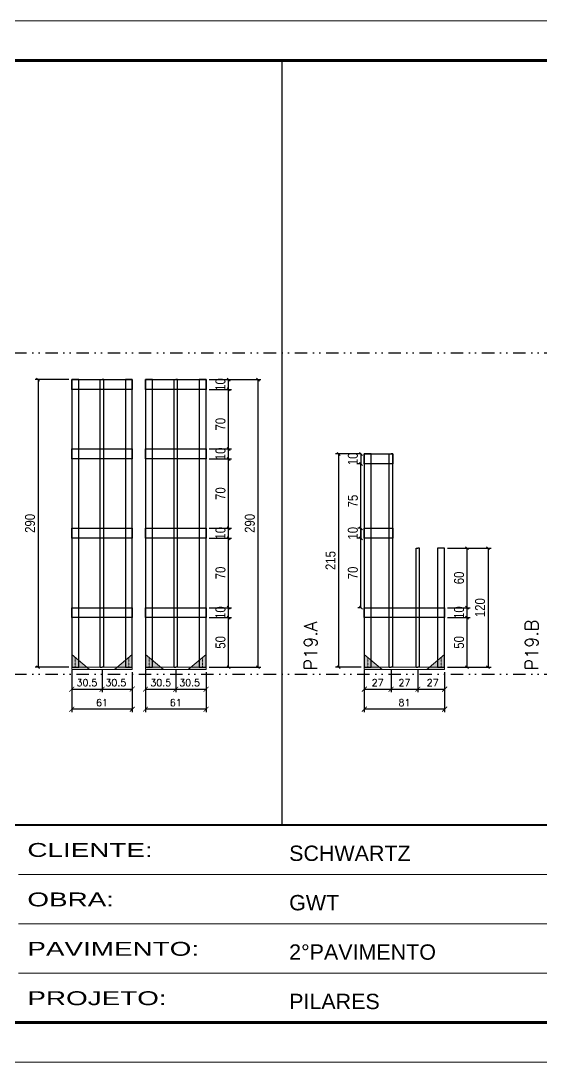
# Model space of a CAD drawing. Extents: x 13770 to 23315, y 867 to 16997.
# Drawn here: x 14814 to 15339, y 6610 to 7660 of the extents above; entities that cross this region are included whole.
import ezdxf

# ---------------------------------------------------------------- set-up
doc = ezdxf.new("R2010")
doc.units = 0
for name, pattern in [('CONTINUO', [0]), ('DASHED', [0.75, 0.5, -0.25]), ('DIVIDE2', [0.625, 0.25, -0.125, 0, -0.125, 0, -0.125]), ('HIDDEN', [0.375, 0.25, -0.125])]:
    doc.linetypes.add(name, pattern=pattern)
for name, color, linetype in [('COTA', 241, 'Continuous'), ('Nível', 160, 'Continuous'), ('SARR_2.2x10', 60, 'Continuous'), ('SARR_3.5x7', 81, 'Continuous'), ('SARR_7x7', 40, 'Continuous'), ('Texto Nível', 251, 'Continuous')]:
    doc.layers.add(name, color=color, linetype=linetype)
for name, color, linetype, lineweight in [('Folhas', 255, 'Continuous', 9), ('Madeira', 126, 'Continuous', 18), ('Sarr 2.2x7', 40, 'Continuous', 9), ('SARRAFO DE PRESSAO', 251, 'DASHED', 9), ('Texto Seção', 7, 'Continuous', 15)]:
    doc.layers.add(name, color=color, linetype=linetype, lineweight=lineweight)
doc.styles.add('ARIAL', font='arial.ttf')
doc.styles.add('COTA TECNICA', font='techl___.ttf', dxfattribs={"height": 10})
doc.styles.add('REGUA-120', font='ROMANS.shx', dxfattribs={"height": 15})
doc.styles.add('ROMANS', font='romans.shx')
doc.styles.add('Tecnologia', font='')
doc.styles.get('Tecnologia').set_extended_font_data('Forgotten Futurist')
doc.dimstyles.new('Cota Paínel', dxfattribs={"dimtxt": 7, "dimasz": 5, "dimexe": 3, "dimexo": 3, "dimgap": 3, "dimtad": 1, "dimdec": 1, "dimzin": 12, "dimdsep": 46, "dimtxsty": 'ROMANS', "dimblk": 'ARCHTICK', "dimcen": 0, "dimclrd": 4, "dimclre": 4, "dimclrt": 1, "dimadec": 1, "dimazin": 3, "dimtfac": 1, "dimtdec": 1, "dimtmove": 0, "dimatfit": 3, "dimldrblk": 'OBLIQUE', "dimfxl": 1, "dimtolj": 1, "dimtzin": 12, "dimarcsym": 0})
doc.dimstyles.new('PAINEL', dxfattribs={"dimtxt": 10, "dimasz": 3, "dimexe": 3, "dimexo": 3, "dimgap": 3, "dimtad": 1, "dimdec": 1, "dimzin": 12, "dimdsep": 46, "dimtxsty": 'COTA TECNICA', "dimblk1": 'OBLIQUE', "dimblk2": 'OBLIQUE', "dimsah": 1, "dimcen": 0.9, "dimclrd": 4, "dimclre": 4, "dimclrt": 240, "dimadec": 1, "dimazin": 3, "dimtfac": 1, "dimtdec": 1, "dimtmove": 0, "dimatfit": 3, "dimfxl": 1, "dimtolj": 1, "dimtzin": 12, "dimarcsym": 0})

# ---------------------------------------------------------------- blocks, each defined once
blk = doc.blocks.new('9999999999')
at = {"color": 30, "linetype": 'CONTINUO'}
for p, q in [((98564.6, 34379.6), (99584, 34379.6)), ((98564.6, 34329.8), (99488, 34329.8)), ((98564.6, 34280), (99488, 34280))]:
    blk.add_line(p, q, dxfattribs=at)
at = {"color": 30, "linetype": 'CONTINUO', "const_width": 2}
blk.add_lwpolyline([(99584, 34230.2), (99584, 34414.4, 0.414214), (99569, 34429.4), (98229, 34429.4, 0.414214), (98214, 34414.4), (98214, 34245.2, 0.414214), (98229, 34230.2), (99584, 34230.2)], format="xyb", dxfattribs=at)
at = {"layer": 'Folhas'}
blk.add_lwpolyline([(98139, 34190.2), (99624, 34190.2), (99624, 35240.2), (98139, 35240.2)], close=True, dxfattribs=at)
at = {"layer": 'Folhas', "color": 30, "const_width": 3}
blk.add_lwpolyline([(98214, 34230.2), (99584, 34230.2), (99584, 35200.2), (98214, 35200.2)], close=True, dxfattribs=at)
at = {"color": 7, "linetype": 'Continuous', "ltscale": 5, "style": 'ARIAL'}
for s, height, p in [('SCHWARTZ', 15.48, (98837.7, 34393.1)), ('GWT', 15.48, (98837.7, 34343.3)), ('2°PAVIMENTO', 15.483, (98837.7, 34293.5)), ('PILARES', 15.48, (98837.7, 34243.7))]:
    blk.add_text(s, height=height, dxfattribs=at).set_placement(p)
at = {"layer": 'Folhas', "color": 7, "style": 'Tecnologia', "width": 1.5}
for s, p in [('CLIENTE:', (98573.7, 34397.2)), ('OBRA:', (98573.7, 34347.3)), ('PAVIMENTO:', (98573.7, 34297.5)), ('PROJETO:', (98573.7, 34247.7))]:
    blk.add_text(s, height=14, dxfattribs=at).set_placement(p)
blk = doc.blocks.new('_ArchTick')
at = {"color": 0, "linetype": 'ByBlock', "const_width": 0.15}
blk.add_lwpolyline([(-0.5, -0.5), (0.5, 0.5)], dxfattribs=at)
blk = doc.blocks.new('*D1159')
at = {"layer": 'COTA', "color": 4, "lineweight": -2, "transparency": 16777216}
for p, q in [((14939.9, 6990), (14939.9, 6962.8)), ((15000.9, 6990), (15000.9, 6962.8)), ((15000.9, 6965.8), (14939.9, 6965.8))]:
    blk.add_line(p, q, dxfattribs=at)
at = {"layer": 'Defpoints', "color": 0, "transparency": 16777216}
for p in [(14939.9, 6993), (15000.9, 6993), (14939.9, 6965.8)]:
    blk.add_point(p, dxfattribs=at)
at = {"layer": 'COTA', "color": 4, "lineweight": -2, "transparency": 16777216, "xscale": 5, "yscale": 5, "zscale": 5, "rotation": 180}
blk.add_blockref('_ArchTick', (14939.9, 6965.8), dxfattribs=at)
at = {"layer": 'COTA', "color": 4, "lineweight": -2, "transparency": 16777216, "xscale": 5, "yscale": 5, "zscale": 5}
blk.add_blockref('_ArchTick', (15000.9, 6965.8), dxfattribs=at)
at = {"layer": 'COTA', "color": 1, "transparency": 16777216, "insert": (14970.4, 6972.3), "char_height": 7, "attachment_point": 5, "style": 'ROMANS'}
blk.add_mtext('\\A1;61', dxfattribs=at)
blk = doc.blocks.new('_Oblique')
at = {"color": 0, "linetype": 'ByBlock', "lineweight": -2}
blk.add_line((-0.5, -0.5), (0.5, 0.5), dxfattribs=at)
blk = doc.blocks.new('*D1160')
at = {"layer": 'COTA', "color": 4, "lineweight": -2, "transparency": 16777216}
for p, q in [((14970.4, 7005.2), (14970.4, 6983)), ((15000.9, 7003), (15000.9, 6983)), ((14970.4, 6986), (15000.9, 6986))]:
    blk.add_line(p, q, dxfattribs=at)
at = {"layer": 'Defpoints', "color": 0, "transparency": 16777216}
for p in [(14970.4, 7008.2), (15000.9, 7006), (15000.9, 6986)]:
    blk.add_point(p, dxfattribs=at)
at = {"layer": 'COTA', "color": 4, "lineweight": -2, "transparency": 16777216, "xscale": 5, "yscale": 5, "zscale": 5, "rotation": 180}
blk.add_blockref('_ArchTick', (14970.4, 6986), dxfattribs=at)
at = {"layer": 'COTA', "color": 4, "lineweight": -2, "transparency": 16777216, "xscale": 5, "yscale": 5, "zscale": 5}
blk.add_blockref('_ArchTick', (15000.9, 6986), dxfattribs=at)
at = {"layer": 'COTA', "color": 1, "transparency": 16777216, "insert": (14984.4, 6992.5), "char_height": 7, "attachment_point": 5, "style": 'ROMANS'}
blk.add_mtext('\\A1;30.5', dxfattribs=at)
blk = doc.blocks.new('*D1161')
at = {"layer": 'COTA', "color": 4, "lineweight": -2, "transparency": 16777216}
for p, q in [((14939.9, 7005.2), (14939.9, 6983)), ((14970.4, 7005.2), (14970.4, 6983)), ((14939.9, 6986), (14970.4, 6986))]:
    blk.add_line(p, q, dxfattribs=at)
at = {"layer": 'Defpoints', "color": 0, "transparency": 16777216}
for p in [(14939.9, 7008.2), (14970.4, 7008.2), (14970.4, 6986)]:
    blk.add_point(p, dxfattribs=at)
at = {"layer": 'COTA', "color": 4, "lineweight": -2, "transparency": 16777216, "xscale": 5, "yscale": 5, "zscale": 5, "rotation": 180}
blk.add_blockref('_ArchTick', (14939.9, 6986), dxfattribs=at)
at = {"layer": 'COTA', "color": 4, "lineweight": -2, "transparency": 16777216, "xscale": 5, "yscale": 5, "zscale": 5}
blk.add_blockref('_ArchTick', (14970.4, 6986), dxfattribs=at)
at = {"layer": 'COTA', "color": 1, "transparency": 16777216, "insert": (14955.2, 6992.5), "char_height": 7, "attachment_point": 5, "style": 'ROMANS'}
blk.add_mtext('\\A1;30.5', dxfattribs=at)
blk = doc.blocks.new('*D1162')
at = {"layer": 'COTA', "color": 4, "lineweight": -2, "transparency": 16777216}
for p, q in [((15003.9, 7058.2), (15026.6, 7058.2)), ((15023.6, 7008.2), (15023.6, 7058.2)), ((15003.9, 7008.2), (15026.6, 7008.2))]:
    blk.add_line(p, q, dxfattribs=at)
at = {"layer": 'Defpoints', "color": 0, "transparency": 16777216}
for p in [(15000.9, 7058.2), (15023.6, 7058.2), (15000.9, 7008.2)]:
    blk.add_point(p, dxfattribs=at)
at = {"layer": 'COTA', "color": 4, "lineweight": -2, "transparency": 16777216, "xscale": 3, "yscale": 3, "zscale": 3}
for p, rotation in [((15023.6, 7058.2), 90), ((15023.6, 7008.2), 270)]:
    blk.add_blockref('_Oblique', p, dxfattribs=dict(at, rotation=rotation))
at = {"layer": 'COTA', "color": 240, "transparency": 16777216, "insert": (15015.5, 7033.2), "char_height": 10, "attachment_point": 5, "rotation": 90, "style": 'COTA TECNICA'}
blk.add_mtext('\\A1;50', dxfattribs=at)
blk = doc.blocks.new('*D1163')
at = {"layer": 'COTA', "color": 4, "lineweight": -2, "transparency": 16777216}
for p, q in [((15003.9, 7068.2), (15026.6, 7068.2)), ((15023.6, 7058.2), (15023.6, 7068.2)), ((15003.9, 7058.2), (15026.6, 7058.2))]:
    blk.add_line(p, q, dxfattribs=at)
at = {"layer": 'Defpoints', "color": 0, "transparency": 16777216}
for p in [(15000.9, 7068.2), (15023.6, 7068.2), (15000.9, 7058.2)]:
    blk.add_point(p, dxfattribs=at)
at = {"layer": 'COTA', "color": 4, "lineweight": -2, "transparency": 16777216, "xscale": 3, "yscale": 3, "zscale": 3}
for p, rotation in [((15023.6, 7068.2), 90), ((15023.6, 7058.2), 270)]:
    blk.add_blockref('_Oblique', p, dxfattribs=dict(at, rotation=rotation))
at = {"layer": 'COTA', "color": 240, "transparency": 16777216, "insert": (15015.5, 7063.2), "char_height": 10, "attachment_point": 5, "rotation": 90, "style": 'COTA TECNICA'}
blk.add_mtext('\\A1;10', dxfattribs=at)
blk = doc.blocks.new('*D1164')
at = {"layer": 'COTA', "color": 4, "lineweight": -2, "transparency": 16777216}
for p, q in [((15003.9, 7138.2), (15026.6, 7138.2)), ((15023.6, 7068.2), (15023.6, 7138.2)), ((15003.9, 7068.2), (15026.6, 7068.2))]:
    blk.add_line(p, q, dxfattribs=at)
at = {"layer": 'Defpoints', "color": 0, "transparency": 16777216}
for p in [(15000.9, 7138.2), (15023.6, 7138.2), (15000.9, 7068.2)]:
    blk.add_point(p, dxfattribs=at)
at = {"layer": 'COTA', "color": 4, "lineweight": -2, "transparency": 16777216, "xscale": 3, "yscale": 3, "zscale": 3}
for p, rotation in [((15023.6, 7138.2), 90), ((15023.6, 7068.2), 270)]:
    blk.add_blockref('_Oblique', p, dxfattribs=dict(at, rotation=rotation))
at = {"layer": 'COTA', "color": 240, "transparency": 16777216, "insert": (15015.5, 7103.2), "char_height": 10, "attachment_point": 5, "rotation": 90, "style": 'COTA TECNICA'}
blk.add_mtext('\\A1;70', dxfattribs=at)
blk = doc.blocks.new('*D1165')
at = {"layer": 'COTA', "color": 4, "lineweight": -2, "transparency": 16777216}
for p, q in [((15003.9, 7148.2), (15026.6, 7148.2)), ((15023.6, 7138.2), (15023.6, 7148.2)), ((15003.9, 7138.2), (15026.6, 7138.2))]:
    blk.add_line(p, q, dxfattribs=at)
at = {"layer": 'Defpoints', "color": 0, "transparency": 16777216}
for p in [(15000.9, 7148.2), (15023.6, 7148.2), (15000.9, 7138.2)]:
    blk.add_point(p, dxfattribs=at)
at = {"layer": 'COTA', "color": 4, "lineweight": -2, "transparency": 16777216, "xscale": 3, "yscale": 3, "zscale": 3}
for p, rotation in [((15023.6, 7148.2), 90), ((15023.6, 7138.2), 270)]:
    blk.add_blockref('_Oblique', p, dxfattribs=dict(at, rotation=rotation))
at = {"layer": 'COTA', "color": 240, "transparency": 16777216, "insert": (15015.5, 7143.2), "char_height": 10, "attachment_point": 5, "rotation": 90, "style": 'COTA TECNICA'}
blk.add_mtext('\\A1;10', dxfattribs=at)
blk = doc.blocks.new('*D1166')
at = {"layer": 'COTA', "color": 4, "lineweight": -2, "transparency": 16777216}
for p, q in [((14865.5, 6990), (14865.5, 6962.8)), ((14926.5, 6990), (14926.5, 6962.8)), ((14926.5, 6965.8), (14865.5, 6965.8))]:
    blk.add_line(p, q, dxfattribs=at)
at = {"layer": 'Defpoints', "color": 0, "transparency": 16777216}
for p in [(14865.5, 6993), (14926.5, 6993), (14865.5, 6965.8)]:
    blk.add_point(p, dxfattribs=at)
at = {"layer": 'COTA', "color": 4, "lineweight": -2, "transparency": 16777216, "xscale": 5, "yscale": 5, "zscale": 5, "rotation": 180}
blk.add_blockref('_ArchTick', (14865.5, 6965.8), dxfattribs=at)
at = {"layer": 'COTA', "color": 4, "lineweight": -2, "transparency": 16777216, "xscale": 5, "yscale": 5, "zscale": 5}
blk.add_blockref('_ArchTick', (14926.5, 6965.8), dxfattribs=at)
at = {"layer": 'COTA', "color": 1, "transparency": 16777216, "insert": (14896, 6972.3), "char_height": 7, "attachment_point": 5, "style": 'ROMANS'}
blk.add_mtext('\\A1;61', dxfattribs=at)
blk = doc.blocks.new('*D1167')
at = {"layer": 'COTA', "color": 4, "lineweight": -2, "transparency": 16777216}
for p, q in [((14896, 7005.2), (14896, 6983)), ((14926.5, 7003), (14926.5, 6983)), ((14896, 6986), (14926.5, 6986))]:
    blk.add_line(p, q, dxfattribs=at)
at = {"layer": 'Defpoints', "color": 0, "transparency": 16777216}
for p in [(14896, 7008.2), (14926.5, 7006), (14926.5, 6986)]:
    blk.add_point(p, dxfattribs=at)
at = {"layer": 'COTA', "color": 4, "lineweight": -2, "transparency": 16777216, "xscale": 5, "yscale": 5, "zscale": 5, "rotation": 180}
blk.add_blockref('_ArchTick', (14896, 6986), dxfattribs=at)
at = {"layer": 'COTA', "color": 4, "lineweight": -2, "transparency": 16777216, "xscale": 5, "yscale": 5, "zscale": 5}
blk.add_blockref('_ArchTick', (14926.5, 6986), dxfattribs=at)
at = {"layer": 'COTA', "color": 1, "transparency": 16777216, "insert": (14910, 6992.5), "char_height": 7, "attachment_point": 5, "style": 'ROMANS'}
blk.add_mtext('\\A1;30.5', dxfattribs=at)
blk = doc.blocks.new('*D1168')
at = {"layer": 'COTA', "color": 4, "lineweight": -2, "transparency": 16777216}
for p, q in [((14865.5, 7005.2), (14865.5, 6983)), ((14896, 7005.2), (14896, 6983)), ((14865.5, 6986), (14896, 6986))]:
    blk.add_line(p, q, dxfattribs=at)
at = {"layer": 'Defpoints', "color": 0, "transparency": 16777216}
for p in [(14865.5, 7008.2), (14896, 7008.2), (14896, 6986)]:
    blk.add_point(p, dxfattribs=at)
at = {"layer": 'COTA', "color": 4, "lineweight": -2, "transparency": 16777216, "xscale": 5, "yscale": 5, "zscale": 5, "rotation": 180}
blk.add_blockref('_ArchTick', (14865.5, 6986), dxfattribs=at)
at = {"layer": 'COTA', "color": 4, "lineweight": -2, "transparency": 16777216, "xscale": 5, "yscale": 5, "zscale": 5}
blk.add_blockref('_ArchTick', (14896, 6986), dxfattribs=at)
at = {"layer": 'COTA', "color": 1, "transparency": 16777216, "insert": (14880.8, 6992.5), "char_height": 7, "attachment_point": 5, "style": 'ROMANS'}
blk.add_mtext('\\A1;30.5', dxfattribs=at)
blk = doc.blocks.new('*D1173')
at = {"layer": 'COTA', "color": 4, "lineweight": -2, "transparency": 16777216}
for p, q in [((14862.5, 7298.2), (14828.5, 7298.2)), ((14831.5, 7298.2), (14831.5, 7008.2)), ((14862.5, 7008.2), (14828.5, 7008.2))]:
    blk.add_line(p, q, dxfattribs=at)
at = {"layer": 'Defpoints', "color": 0, "transparency": 16777216}
for p in [(14865.5, 7298.2), (14831.5, 7008.2), (14865.5, 7008.2)]:
    blk.add_point(p, dxfattribs=at)
at = {"layer": 'COTA', "color": 4, "lineweight": -2, "transparency": 16777216, "xscale": 3, "yscale": 3, "zscale": 3}
for p, rotation in [((14831.5, 7298.2), 90), ((14831.5, 7008.2), 270)]:
    blk.add_blockref('_Oblique', p, dxfattribs=dict(at, rotation=rotation))
at = {"layer": 'COTA', "color": 240, "transparency": 16777216, "insert": (14823.4, 7153.2), "char_height": 10, "attachment_point": 5, "rotation": 90, "style": 'COTA TECNICA'}
blk.add_mtext('\\A1;290', dxfattribs=at)
blk = doc.blocks.new('*D1174')
at = {"layer": 'COTA', "color": 4, "lineweight": -2, "transparency": 16777216}
for p, q in [((15003.9, 7298.2), (15056.3, 7298.2)), ((15053.3, 7298.2), (15053.3, 7008.2)), ((15003.9, 7008.2), (15056.3, 7008.2))]:
    blk.add_line(p, q, dxfattribs=at)
at = {"layer": 'Defpoints', "color": 0, "transparency": 16777216}
for p in [(15000.9, 7298.2), (15000.9, 7008.2), (15053.3, 7008.2)]:
    blk.add_point(p, dxfattribs=at)
at = {"layer": 'COTA', "color": 4, "lineweight": -2, "transparency": 16777216, "xscale": 3, "yscale": 3, "zscale": 3}
for p, rotation in [((15053.3, 7298.2), 90), ((15053.3, 7008.2), 270)]:
    blk.add_blockref('_Oblique', p, dxfattribs=dict(at, rotation=rotation))
at = {"layer": 'COTA', "color": 240, "transparency": 16777216, "insert": (15045.1, 7153.2), "char_height": 10, "attachment_point": 5, "rotation": 90, "style": 'COTA TECNICA'}
blk.add_mtext('\\A1;290', dxfattribs=at)
blk = doc.blocks.new('*D1169')
at = {"layer": 'COTA', "color": 4, "lineweight": -2, "transparency": 16777216}
for p, q in [((15003.9, 7218.2), (15026.6, 7218.2)), ((15023.6, 7148.2), (15023.6, 7218.2)), ((15003.9, 7148.2), (15026.6, 7148.2))]:
    blk.add_line(p, q, dxfattribs=at)
at = {"layer": 'Defpoints', "color": 0, "transparency": 16777216}
for p in [(15000.9, 7218.2), (15023.6, 7218.2), (15000.9, 7148.2)]:
    blk.add_point(p, dxfattribs=at)
at = {"layer": 'COTA', "color": 4, "lineweight": -2, "transparency": 16777216, "xscale": 3, "yscale": 3, "zscale": 3}
for p, rotation in [((15023.6, 7218.2), 90), ((15023.6, 7148.2), 270)]:
    blk.add_blockref('_Oblique', p, dxfattribs=dict(at, rotation=rotation))
at = {"layer": 'COTA', "color": 240, "transparency": 16777216, "insert": (15015.5, 7183.2), "char_height": 10, "attachment_point": 5, "rotation": 90, "style": 'COTA TECNICA'}
blk.add_mtext('\\A1;70', dxfattribs=at)
blk = doc.blocks.new('*D1170')
at = {"layer": 'COTA', "color": 4, "lineweight": -2, "transparency": 16777216}
for p, q in [((15003.9, 7228.2), (15026.6, 7228.2)), ((15023.6, 7218.2), (15023.6, 7228.2)), ((15003.9, 7218.2), (15026.6, 7218.2))]:
    blk.add_line(p, q, dxfattribs=at)
at = {"layer": 'Defpoints', "color": 0, "transparency": 16777216}
for p in [(15000.9, 7228.2), (15023.6, 7228.2), (15000.9, 7218.2)]:
    blk.add_point(p, dxfattribs=at)
at = {"layer": 'COTA', "color": 4, "lineweight": -2, "transparency": 16777216, "xscale": 3, "yscale": 3, "zscale": 3}
for p, rotation in [((15023.6, 7228.2), 90), ((15023.6, 7218.2), 270)]:
    blk.add_blockref('_Oblique', p, dxfattribs=dict(at, rotation=rotation))
at = {"layer": 'COTA', "color": 240, "transparency": 16777216, "insert": (15015.5, 7223.2), "char_height": 10, "attachment_point": 5, "rotation": 90, "style": 'COTA TECNICA'}
blk.add_mtext('\\A1;10', dxfattribs=at)
blk = doc.blocks.new('*D1171')
at = {"layer": 'COTA', "color": 4, "lineweight": -2, "transparency": 16777216}
for p, q in [((15003.9, 7288.2), (15026.6, 7288.2)), ((15023.6, 7218.2), (15023.6, 7288.2)), ((15003.9, 7218.2), (15026.6, 7218.2))]:
    blk.add_line(p, q, dxfattribs=at)
at = {"layer": 'Defpoints', "color": 0, "transparency": 16777216}
for p in [(15000.9, 7288.2), (15023.6, 7288.2), (15000.9, 7218.2)]:
    blk.add_point(p, dxfattribs=at)
at = {"layer": 'COTA', "color": 4, "lineweight": -2, "transparency": 16777216, "xscale": 3, "yscale": 3, "zscale": 3}
for p, rotation in [((15023.6, 7288.2), 90), ((15023.6, 7218.2), 270)]:
    blk.add_blockref('_Oblique', p, dxfattribs=dict(at, rotation=rotation))
at = {"layer": 'COTA', "color": 240, "transparency": 16777216, "insert": (15015.5, 7253.2), "char_height": 10, "attachment_point": 5, "rotation": 90, "style": 'COTA TECNICA'}
blk.add_mtext('\\A1;70', dxfattribs=at)
blk = doc.blocks.new('*D1172')
at = {"layer": 'COTA', "color": 4, "lineweight": -2, "transparency": 16777216}
for p, q in [((15003.9, 7298.2), (15026.6, 7298.2)), ((15023.6, 7288.2), (15023.6, 7298.2)), ((15003.9, 7288.2), (15026.6, 7288.2))]:
    blk.add_line(p, q, dxfattribs=at)
at = {"layer": 'Defpoints', "color": 0, "transparency": 16777216}
for p in [(15000.9, 7298.2), (15023.6, 7298.2), (15000.9, 7288.2)]:
    blk.add_point(p, dxfattribs=at)
at = {"layer": 'COTA', "color": 4, "lineweight": -2, "transparency": 16777216, "xscale": 3, "yscale": 3, "zscale": 3}
for p, rotation in [((15023.6, 7298.2), 90), ((15023.6, 7288.2), 270)]:
    blk.add_blockref('_Oblique', p, dxfattribs=dict(at, rotation=rotation))
at = {"layer": 'COTA', "color": 240, "transparency": 16777216, "insert": (15015.5, 7293.2), "char_height": 10, "attachment_point": 5, "rotation": 90, "style": 'COTA TECNICA'}
blk.add_mtext('\\A1;10', dxfattribs=at)
blk = doc.blocks.new('*D1176')
at = {"layer": 'COTA', "color": 4, "lineweight": -2, "transparency": 16777216}
for p, q in [((15160.5, 6990), (15160.5, 6962.8)), ((15241.5, 6990), (15241.5, 6962.8)), ((15241.5, 6965.8), (15160.5, 6965.8))]:
    blk.add_line(p, q, dxfattribs=at)
at = {"layer": 'Defpoints', "color": 0, "transparency": 16777216}
for p in [(15160.5, 6993), (15241.5, 6993), (15160.5, 6965.8)]:
    blk.add_point(p, dxfattribs=at)
at = {"layer": 'COTA', "color": 4, "lineweight": -2, "transparency": 16777216, "xscale": 5, "yscale": 5, "zscale": 5, "rotation": 180}
blk.add_blockref('_ArchTick', (15160.5, 6965.8), dxfattribs=at)
at = {"layer": 'COTA', "color": 4, "lineweight": -2, "transparency": 16777216, "xscale": 5, "yscale": 5, "zscale": 5}
blk.add_blockref('_ArchTick', (15241.5, 6965.8), dxfattribs=at)
at = {"layer": 'COTA', "color": 1, "transparency": 16777216, "insert": (15201, 6972.3), "char_height": 7, "attachment_point": 5, "style": 'ROMANS'}
blk.add_mtext('\\A1;81', dxfattribs=at)
blk = doc.blocks.new('*D1177')
at = {"layer": 'COTA', "color": 4, "lineweight": -2, "transparency": 16777216}
for p, q in [((15214.5, 7005.2), (15214.5, 6983)), ((15241.5, 7003), (15241.5, 6983)), ((15214.5, 6986), (15241.5, 6986))]:
    blk.add_line(p, q, dxfattribs=at)
at = {"layer": 'Defpoints', "color": 0, "transparency": 16777216}
for p in [(15214.5, 7008.2), (15241.5, 7006), (15241.5, 6986)]:
    blk.add_point(p, dxfattribs=at)
at = {"layer": 'COTA', "color": 4, "lineweight": -2, "transparency": 16777216, "xscale": 5, "yscale": 5, "zscale": 5, "rotation": 180}
blk.add_blockref('_ArchTick', (15214.5, 6986), dxfattribs=at)
at = {"layer": 'COTA', "color": 4, "lineweight": -2, "transparency": 16777216, "xscale": 5, "yscale": 5, "zscale": 5}
blk.add_blockref('_ArchTick', (15241.5, 6986), dxfattribs=at)
at = {"layer": 'COTA', "color": 1, "transparency": 16777216, "insert": (15229.5, 6992.5), "char_height": 7, "attachment_point": 5, "style": 'ROMANS'}
blk.add_mtext('\\A1;27', dxfattribs=at)
blk = doc.blocks.new('*D1178')
at = {"layer": 'COTA', "color": 4, "lineweight": -2, "transparency": 16777216}
for p, q in [((15160.5, 7005.2), (15160.5, 6983)), ((15187.5, 7005.2), (15187.5, 6983)), ((15160.5, 6986), (15187.5, 6986))]:
    blk.add_line(p, q, dxfattribs=at)
at = {"layer": 'Defpoints', "color": 0, "transparency": 16777216}
for p in [(15160.5, 7008.2), (15187.5, 7008.2), (15187.5, 6986)]:
    blk.add_point(p, dxfattribs=at)
at = {"layer": 'COTA', "color": 4, "lineweight": -2, "transparency": 16777216, "xscale": 5, "yscale": 5, "zscale": 5, "rotation": 180}
blk.add_blockref('_ArchTick', (15160.5, 6986), dxfattribs=at)
at = {"layer": 'COTA', "color": 4, "lineweight": -2, "transparency": 16777216, "xscale": 5, "yscale": 5, "zscale": 5}
blk.add_blockref('_ArchTick', (15187.5, 6986), dxfattribs=at)
at = {"layer": 'COTA', "color": 1, "transparency": 16777216, "insert": (15174, 6992.5), "char_height": 7, "attachment_point": 5, "style": 'ROMANS'}
blk.add_mtext('\\A1;27', dxfattribs=at)
blk = doc.blocks.new('*D1179')
at = {"layer": 'COTA', "color": 4, "lineweight": -2, "transparency": 16777216}
for p, q in [((15187.5, 7005.2), (15187.5, 6983)), ((15214.5, 7005.2), (15214.5, 6983)), ((15187.5, 6986), (15214.5, 6986))]:
    blk.add_line(p, q, dxfattribs=at)
at = {"layer": 'Defpoints', "color": 0, "transparency": 16777216}
for p in [(15187.5, 7008.2), (15214.5, 7008.2), (15214.5, 6986)]:
    blk.add_point(p, dxfattribs=at)
at = {"layer": 'COTA', "color": 4, "lineweight": -2, "transparency": 16777216, "xscale": 5, "yscale": 5, "zscale": 5, "rotation": 180}
blk.add_blockref('_ArchTick', (15187.5, 6986), dxfattribs=at)
at = {"layer": 'COTA', "color": 4, "lineweight": -2, "transparency": 16777216, "xscale": 5, "yscale": 5, "zscale": 5}
blk.add_blockref('_ArchTick', (15214.5, 6986), dxfattribs=at)
at = {"layer": 'COTA', "color": 1, "transparency": 16777216, "insert": (15201, 6992.5), "char_height": 7, "attachment_point": 5, "style": 'ROMANS'}
blk.add_mtext('\\A1;27', dxfattribs=at)
blk = doc.blocks.new('*D1180')
at = {"layer": 'COTA', "color": 4, "lineweight": -2, "transparency": 16777216}
for p, q in [((15244.5, 7058.2), (15267.2, 7058.2)), ((15264.2, 7008.2), (15264.2, 7058.2)), ((15244.5, 7008.2), (15267.2, 7008.2))]:
    blk.add_line(p, q, dxfattribs=at)
at = {"layer": 'Defpoints', "color": 0, "transparency": 16777216}
for p in [(15241.5, 7058.2), (15264.2, 7058.2), (15241.5, 7008.2)]:
    blk.add_point(p, dxfattribs=at)
at = {"layer": 'COTA', "color": 4, "lineweight": -2, "transparency": 16777216, "xscale": 3, "yscale": 3, "zscale": 3}
for p, rotation in [((15264.2, 7058.2), 90), ((15264.2, 7008.2), 270)]:
    blk.add_blockref('_Oblique', p, dxfattribs=dict(at, rotation=rotation))
at = {"layer": 'COTA', "color": 240, "transparency": 16777216, "insert": (15256.1, 7033.2), "char_height": 10, "attachment_point": 5, "rotation": 90, "style": 'COTA TECNICA'}
blk.add_mtext('\\A1;50', dxfattribs=at)
blk = doc.blocks.new('*D1181')
at = {"layer": 'COTA', "color": 4, "lineweight": -2, "transparency": 16777216}
for p, q in [((15244.5, 7068.2), (15267.2, 7068.2)), ((15264.2, 7058.2), (15264.2, 7068.2)), ((15244.5, 7058.2), (15267.2, 7058.2))]:
    blk.add_line(p, q, dxfattribs=at)
at = {"layer": 'Defpoints', "color": 0, "transparency": 16777216}
for p in [(15241.5, 7068.2), (15264.2, 7068.2), (15241.5, 7058.2)]:
    blk.add_point(p, dxfattribs=at)
at = {"layer": 'COTA', "color": 4, "lineweight": -2, "transparency": 16777216, "xscale": 3, "yscale": 3, "zscale": 3}
for p, rotation in [((15264.2, 7068.2), 90), ((15264.2, 7058.2), 270)]:
    blk.add_blockref('_Oblique', p, dxfattribs=dict(at, rotation=rotation))
at = {"layer": 'COTA', "color": 240, "transparency": 16777216, "insert": (15256.1, 7063.2), "char_height": 10, "attachment_point": 5, "rotation": 90, "style": 'COTA TECNICA'}
blk.add_mtext('\\A1;10', dxfattribs=at)
blk = doc.blocks.new('*D1185')
at = {"layer": 'COTA', "color": 4, "lineweight": -2, "transparency": 16777216}
for p, q in [((15244.5, 7128.2), (15288.4, 7128.2)), ((15285.4, 7128.2), (15285.4, 7008.2)), ((15244.5, 7008.2), (15288.4, 7008.2))]:
    blk.add_line(p, q, dxfattribs=at)
at = {"layer": 'Defpoints', "color": 0, "transparency": 16777216}
for p in [(15241.5, 7128.2), (15241.5, 7008.2), (15285.4, 7008.2)]:
    blk.add_point(p, dxfattribs=at)
at = {"layer": 'COTA', "color": 4, "lineweight": -2, "transparency": 16777216, "xscale": 3, "yscale": 3, "zscale": 3}
for p, rotation in [((15285.4, 7128.2), 90), ((15285.4, 7008.2), 270)]:
    blk.add_blockref('_Oblique', p, dxfattribs=dict(at, rotation=rotation))
at = {"layer": 'COTA', "color": 240, "transparency": 16777216, "insert": (15277.3, 7068.2), "char_height": 10, "attachment_point": 5, "rotation": 90, "style": 'COTA TECNICA'}
blk.add_mtext('\\A1;120', dxfattribs=at)
blk = doc.blocks.new('*D1194')
at = {"layer": 'COTA', "color": 4, "lineweight": -2, "transparency": 16777216}
for p, q in [((15244.5, 7128.2), (15267.2, 7128.2)), ((15264.2, 7068.2), (15264.2, 7128.2)), ((15244.5, 7068.2), (15267.2, 7068.2))]:
    blk.add_line(p, q, dxfattribs=at)
at = {"layer": 'Defpoints', "color": 0, "transparency": 16777216}
for p in [(15241.5, 7128.2), (15264.2, 7128.2), (15241.5, 7068.2)]:
    blk.add_point(p, dxfattribs=at)
at = {"layer": 'COTA', "color": 4, "lineweight": -2, "transparency": 16777216, "xscale": 3, "yscale": 3, "zscale": 3}
for p, rotation in [((15264.2, 7128.2), 90), ((15264.2, 7068.2), 270)]:
    blk.add_blockref('_Oblique', p, dxfattribs=dict(at, rotation=rotation))
at = {"layer": 'COTA', "color": 240, "transparency": 16777216, "insert": (15256.1, 7098.2), "char_height": 10, "attachment_point": 5, "rotation": 90, "style": 'COTA TECNICA'}
blk.add_mtext('\\A1;60', dxfattribs=at)
blk = doc.blocks.new('*D1195')
at = {"layer": 'COTA', "color": 4, "lineweight": -2, "transparency": 16777216}
for p, q in [((15157.5, 7223.2), (15131.6, 7223.2)), ((15134.6, 7223.2), (15134.6, 7008.2)), ((15157.5, 7008.2), (15131.6, 7008.2))]:
    blk.add_line(p, q, dxfattribs=at)
at = {"layer": 'Defpoints', "color": 0, "transparency": 16777216}
for p in [(15160.5, 7223.2), (15134.6, 7008.2), (15160.5, 7008.2)]:
    blk.add_point(p, dxfattribs=at)
at = {"layer": 'COTA', "color": 4, "lineweight": -2, "transparency": 16777216, "xscale": 3, "yscale": 3, "zscale": 3}
for p, rotation in [((15134.6, 7223.2), 90), ((15134.6, 7008.2), 270)]:
    blk.add_blockref('_Oblique', p, dxfattribs=dict(at, rotation=rotation))
at = {"layer": 'COTA', "color": 240, "transparency": 16777216, "insert": (15126.5, 7115.7), "char_height": 10, "attachment_point": 5, "rotation": 90, "style": 'COTA TECNICA'}
blk.add_mtext('\\A1;215', dxfattribs=at)
blk = doc.blocks.new('*D1196')
at = {"layer": 'COTA', "color": 4, "lineweight": -2, "transparency": 16777216}
for p, q in [((15157.5, 7138.2), (15154.1, 7138.2)), ((15157.1, 7068.2), (15157.1, 7138.2)), ((15157.5, 7068.2), (15154.1, 7068.2))]:
    blk.add_line(p, q, dxfattribs=at)
at = {"layer": 'Defpoints', "color": 0, "transparency": 16777216}
for p in [(15157.1, 7138.2), (15160.5, 7138.2), (15160.5, 7068.2)]:
    blk.add_point(p, dxfattribs=at)
at = {"layer": 'COTA', "color": 4, "lineweight": -2, "transparency": 16777216, "xscale": 3, "yscale": 3, "zscale": 3}
for p, rotation in [((15157.1, 7138.2), 90), ((15157.1, 7068.2), 270)]:
    blk.add_blockref('_Oblique', p, dxfattribs=dict(at, rotation=rotation))
at = {"layer": 'COTA', "color": 240, "transparency": 16777216, "insert": (15149, 7103.2), "char_height": 10, "attachment_point": 5, "rotation": 90, "style": 'COTA TECNICA'}
blk.add_mtext('\\A1;70', dxfattribs=at)
blk = doc.blocks.new('*D1197')
at = {"layer": 'COTA', "color": 4, "lineweight": -2, "transparency": 16777216}
for p, q in [((15157.5, 7148.2), (15154.1, 7148.2)), ((15157.1, 7148.2), (15157.1, 7138.2)), ((15157.5, 7138.2), (15154.1, 7138.2))]:
    blk.add_line(p, q, dxfattribs=at)
at = {"layer": 'Defpoints', "color": 0, "transparency": 16777216}
for p in [(15160.5, 7148.2), (15157.1, 7138.2), (15160.5, 7138.2)]:
    blk.add_point(p, dxfattribs=at)
at = {"layer": 'COTA', "color": 4, "lineweight": -2, "transparency": 16777216, "xscale": 3, "yscale": 3, "zscale": 3}
for p, rotation in [((15157.1, 7148.2), 90), ((15157.1, 7138.2), 270)]:
    blk.add_blockref('_Oblique', p, dxfattribs=dict(at, rotation=rotation))
at = {"layer": 'COTA', "color": 240, "transparency": 16777216, "insert": (15149, 7143.2), "char_height": 10, "attachment_point": 5, "rotation": 90, "style": 'COTA TECNICA'}
blk.add_mtext('\\A1;10', dxfattribs=at)
blk = doc.blocks.new('*D1198')
at = {"layer": 'COTA', "color": 4, "lineweight": -2, "transparency": 16777216}
for p, q in [((15157.5, 7213.2), (15154.1, 7213.2)), ((15157.1, 7138.2), (15157.1, 7213.2)), ((15157.5, 7138.2), (15154.1, 7138.2))]:
    blk.add_line(p, q, dxfattribs=at)
at = {"layer": 'Defpoints', "color": 0, "transparency": 16777216}
for p in [(15157.1, 7213.2), (15160.5, 7213.2), (15160.5, 7138.2)]:
    blk.add_point(p, dxfattribs=at)
at = {"layer": 'COTA', "color": 4, "lineweight": -2, "transparency": 16777216, "xscale": 3, "yscale": 3, "zscale": 3}
for p, rotation in [((15157.1, 7213.2), 90), ((15157.1, 7138.2), 270)]:
    blk.add_blockref('_Oblique', p, dxfattribs=dict(at, rotation=rotation))
at = {"layer": 'COTA', "color": 240, "transparency": 16777216, "insert": (15149, 7175.7), "char_height": 10, "attachment_point": 5, "rotation": 90, "style": 'COTA TECNICA'}
blk.add_mtext('\\A1;75', dxfattribs=at)
blk = doc.blocks.new('*D1199')
at = {"layer": 'COTA', "color": 4, "lineweight": -2, "transparency": 16777216}
for p, q in [((15157.5, 7223.2), (15154.1, 7223.2)), ((15157.1, 7223.2), (15157.1, 7213.2)), ((15157.5, 7213.2), (15154.1, 7213.2))]:
    blk.add_line(p, q, dxfattribs=at)
at = {"layer": 'Defpoints', "color": 0, "transparency": 16777216}
for p in [(15160.5, 7223.2), (15157.1, 7213.2), (15160.5, 7213.2)]:
    blk.add_point(p, dxfattribs=at)
at = {"layer": 'COTA', "color": 4, "lineweight": -2, "transparency": 16777216, "xscale": 3, "yscale": 3, "zscale": 3}
for p, rotation in [((15157.1, 7223.2), 90), ((15157.1, 7213.2), 270)]:
    blk.add_blockref('_Oblique', p, dxfattribs=dict(at, rotation=rotation))
at = {"layer": 'COTA', "color": 240, "transparency": 16777216, "insert": (15149, 7218.2), "char_height": 10, "attachment_point": 5, "rotation": 90, "style": 'COTA TECNICA'}
blk.add_mtext('\\A1;10', dxfattribs=at)

msp = doc.modelspace()

# ---------------------------------------------------------------- hatches: boundary and pattern name
at = {"layer": 'Madeira'}
h = msp.add_hatch(color=252, dxfattribs=at)
h.dxf.hatch_style = 2
h.paths.add_polyline_path([(14865.54, 7021), (14865.54, 7006), (14883.54, 7006)])
h = msp.add_hatch(color=252, dxfattribs=at)
h.dxf.hatch_style = 2
h.paths.add_polyline_path([(14926.54, 7021), (14926.54, 7006), (14908.54, 7006)])
h = msp.add_hatch(color=252, dxfattribs=at)
h.dxf.hatch_style = 2
h.paths.add_polyline_path([(14939.95, 7021), (14939.95, 7006), (14957.95, 7006)])
h = msp.add_hatch(color=252, dxfattribs=at)
h.dxf.hatch_style = 2
h.paths.add_polyline_path([(15000.95, 7021), (15000.95, 7006), (14982.95, 7006)])
h = msp.add_hatch(color=252, dxfattribs=at)
h.dxf.hatch_style = 2
h.paths.add_polyline_path([(15160.47, 7021), (15160.47, 7006), (15178.47, 7006)])
h = msp.add_hatch(color=252, dxfattribs=at)
h.dxf.hatch_style = 2
h.paths.add_polyline_path([(15241.47, 7021), (15241.47, 7006), (15223.47, 7006)])

# ---------------------------------------------------------------- linework, layer by layer
at = {"layer": 'Madeira', "color": 1, "linetype": 'HIDDEN'}
for p, q in [((14869.04, 7017.5), (14869.04, 7008.2)), ((14869.04, 7017.5), (14869.04, 7008.2)), ((14872.54, 7014), (14872.54, 7008.2)), ((14923.04, 7017.5), (14923.04, 7008.2)), ((14923.04, 7017.5), (14923.04, 7008.2)), ((14943.45, 7017.5), (14943.45, 7008.2)), ((14943.45, 7017.5), (14943.45, 7008.2)), ((14946.95, 7014), (14946.95, 7008.2)), ((14997.45, 7017.5), (14997.45, 7008.2)), ((14997.45, 7017.5), (14997.45, 7008.2)), ((15163.97, 7017.5), (15163.97, 7008.2)), ((15163.97, 7017.5), (15163.97, 7008.2)), ((15167.47, 7014), (15167.47, 7008.2)), ((15237.97, 7017.5), (15237.97, 7008.2)), ((15237.97, 7017.5), (15237.97, 7008.2)), ((14875.37, 7008.2), (14865.54, 7008.2)), ((14875.37, 7008.2), (14865.54, 7008.2)), ((14881.34, 7008.2), (14865.54, 7008.2)), ((14910.74, 7008.2), (14926.54, 7008.2)), ((14916.7, 7008.2), (14926.54, 7008.2)), ((14916.7, 7008.2), (14926.54, 7008.2)), ((14949.78, 7008.2), (14939.95, 7008.2)), ((14949.78, 7008.2), (14939.95, 7008.2)), ((14955.75, 7008.2), (14939.95, 7008.2)), ((14985.15, 7008.2), (15000.95, 7008.2)), ((14991.12, 7008.2), (15000.95, 7008.2)), ((14991.12, 7008.2), (15000.95, 7008.2)), ((15170.31, 7008.2), (15160.47, 7008.2)), ((15170.31, 7008.2), (15160.47, 7008.2)), ((15176.27, 7008.2), (15160.47, 7008.2)), ((15225.67, 7008.2), (15241.47, 7008.2)), ((15231.64, 7008.2), (15241.47, 7008.2)), ((15231.64, 7008.2), (15241.47, 7008.2))]:
    msp.add_line(p, q, dxfattribs=at)
at = {"layer": 'Madeira'}
for p, q in [((14865.54, 7008.2), (14865.54, 7006)), ((14865.54, 7008.2), (14865.54, 7006)), ((14865.54, 7008.2), (14865.54, 7006)), ((14939.95, 7008.2), (14939.95, 7006)), ((14939.95, 7008.2), (14939.95, 7006)), ((14939.95, 7008.2), (14939.95, 7006)), ((15160.47, 7008.2), (15160.47, 7006)), ((15160.47, 7008.2), (15160.47, 7006)), ((15160.47, 7008.2), (15160.47, 7006))]:
    msp.add_line(p, q, dxfattribs=at)
at = {"layer": 'Madeira', "color": 0}
for points in [[(14865.54, 7021), (14865.54, 7006), (14883.54, 7006), (14865.54, 7021)], [(14926.54, 7021), (14926.54, 7006), (14908.54, 7006), (14926.54, 7021)], [(14939.95, 7021), (14939.95, 7006), (14957.95, 7006), (14939.95, 7021)], [(15000.95, 7021), (15000.95, 7006), (14982.95, 7006), (15000.95, 7021)], [(15160.47, 7021), (15160.47, 7006), (15178.47, 7006), (15160.47, 7021)], [(15241.47, 7021), (15241.47, 7006), (15223.47, 7006), (15241.47, 7021)]]:
    msp.add_lwpolyline(points, dxfattribs=at)
at = {"layer": 'Nível', "color": 4, "linetype": 'DIVIDE2', "ltscale": 50}
for p, q in [((13769.54, 7325), (21112.79, 7325)), ((13769.54, 7001), (21112.79, 7001))]:
    msp.add_line(p, q, dxfattribs=at)
at = {"layer": 'Sarr 2.2x7'}
for points in [[(14926.54, 7008.2), (14865.54, 7008.2), (14865.54, 7006), (14926.54, 7006)], [(15000.95, 7008.2), (14939.95, 7008.2), (14939.95, 7006), (15000.95, 7006)], [(15241.47, 7008.2), (15160.47, 7008.2), (15160.47, 7006), (15241.47, 7006)]]:
    msp.add_lwpolyline(points, close=True, dxfattribs=at)
at = {"layer": 'SARR_2.2x10'}
for points in [[(14865.54, 7298.2), (14926.54, 7298.2), (14926.54, 7288.2), (14865.54, 7288.2)], [(14939.95, 7298.2), (15000.95, 7298.2), (15000.95, 7288.2), (14939.95, 7288.2)], [(14865.54, 7228.2), (14926.54, 7228.2), (14926.54, 7218.2), (14865.54, 7218.2)], [(14939.95, 7228.2), (15000.95, 7228.2), (15000.95, 7218.2), (14939.95, 7218.2)], [(15160.47, 7223.2), (15189.23, 7223.2), (15189.23, 7213.2), (15160.47, 7213.2)], [(14865.54, 7148.2), (14926.54, 7148.2), (14926.54, 7138.2), (14865.54, 7138.2)], [(14939.95, 7148.2), (15000.95, 7148.2), (15000.95, 7138.2), (14939.95, 7138.2)], [(15160.47, 7148.2), (15189.22, 7148.2), (15189.22, 7138.2), (15160.47, 7138.2)], [(14865.54, 7068.2), (14926.54, 7068.2), (14926.54, 7058.2), (14865.54, 7058.2)], [(14939.95, 7068.2), (15000.95, 7068.2), (15000.95, 7058.2), (14939.95, 7058.2)], [(15160.47, 7068.2), (15241.47, 7068.2), (15241.47, 7058.2), (15160.47, 7058.2)]]:
    msp.add_lwpolyline(points, close=True, dxfattribs=at)
at = {"layer": 'SARR_3.5x7'}
for p, q in [((14894.29, 7008.2), (14894.29, 7298.2)), ((14894.29, 7298.2), (14896.04, 7298.2)), ((14897.79, 7298.2), (14896.04, 7298.2)), ((14897.79, 7008.2), (14897.79, 7298.2)), ((14968.7, 7008.2), (14968.7, 7298.2)), ((14968.7, 7298.2), (14970.45, 7298.2)), ((14972.2, 7298.2), (14970.45, 7298.2)), ((14972.2, 7008.2), (14972.2, 7298.2)), ((15185.72, 7008.2), (15185.72, 7223.2)), ((15185.72, 7223.2), (15187.47, 7223.2)), ((15189.22, 7223.2), (15187.47, 7223.2)), ((15189.22, 7008.2), (15189.22, 7223.2)), ((15212.72, 7008.2), (15212.72, 7128.2)), ((15212.72, 7128.2), (15214.47, 7128.2)), ((15216.22, 7128.2), (15214.47, 7128.2)), ((15216.22, 7008.2), (15216.22, 7128.2)), ((14894.29, 7008.2), (14896.04, 7008.2)), ((14897.79, 7008.2), (14896.04, 7008.2)), ((14968.7, 7008.2), (14970.45, 7008.2)), ((14972.2, 7008.2), (14970.45, 7008.2)), ((15185.72, 7008.2), (15187.47, 7008.2)), ((15189.22, 7008.2), (15187.47, 7008.2)), ((15212.72, 7008.2), (15214.47, 7008.2)), ((15216.22, 7008.2), (15214.47, 7008.2))]:
    msp.add_line(p, q, dxfattribs=at)
at = {"layer": 'SARR_7x7'}
for points in [[(14865.54, 7008.2), (14872.54, 7008.2), (14872.54, 7298.2), (14865.54, 7298.2)], [(14919.54, 7008.2), (14926.54, 7008.2), (14926.54, 7298.2), (14919.54, 7298.2)], [(14939.95, 7008.2), (14946.95, 7008.2), (14946.95, 7298.2), (14939.95, 7298.2)], [(14993.95, 7008.2), (15000.95, 7008.2), (15000.95, 7298.2), (14993.95, 7298.2)], [(15160.47, 7008.2), (15167.47, 7008.2), (15167.47, 7223.2), (15160.47, 7223.2)], [(15234.47, 7008.2), (15241.47, 7008.2), (15241.47, 7128.2), (15234.47, 7128.2)]]:
    msp.add_lwpolyline(points, close=True, dxfattribs=at)
at = {"layer": 'Texto Nível'}
msp.add_line((15077.39, 7619.92), (15077.39, 6849.16), dxfattribs=at)

# ---------------------------------------------------------------- block references
at = {"layer": 'SARRAFO DE PRESSAO', "color": 6, "linetype": 'ByBlock'}
msp.add_blockref('9999999999', (-83752.98, -27580.29), dxfattribs=at)

# ---------------------------------------------------------------- texts
at = {"layer": 'Texto Seção', "style": 'REGUA-120'}
for s, p in [('P19.A', (15112.84, 7004.89)), ('P19.B', (15335.81, 7004.89))]:
    msp.add_text(s, height=13, rotation=90, dxfattribs=at).set_placement(p)

# ---------------------------------------------------------------- dimensions: what is measured, and where the dimension line sits
at = {"layer": 'COTA'}
for base, p1, p2, angle, dimstyle, picture, middle in [((14831.49, 7008.2), (14865.54, 7298.2), (14865.54, 7008.2), 90, 'PAINEL', '*D1173', (14823.36, 7153.2)), ((15053.28, 7008.2), (15000.95, 7298.2), (15000.95, 7008.2), 90, 'PAINEL', '*D1174', (15045.15, 7153.2)), ((15023.65, 7288.2), (15000.95, 7218.2), (15000.95, 7288.2), 90, 'PAINEL', '*D1171', (15015.55, 7253.2)), ((15134.62, 7008.2), (15160.47, 7223.2), (15160.47, 7008.2), 90, 'PAINEL', '*D1195', (15126.51, 7115.7)), ((15023.65, 7218.17), (15000.95, 7148.17), (15000.95, 7218.17), 90, 'PAINEL', '*D1169', (15015.55, 7183.17)), ((15023.65, 7138.2), (15000.95, 7068.2), (15000.95, 7138.2), 90, 'PAINEL', '*D1164', (15015.55, 7103.2)), ((15157.12, 7138.2), (15160.47, 7068.2), (15160.47, 7138.2), 90, 'PAINEL', '*D1196', (15149.02, 7103.2)), ((15285.39, 7008.2), (15241.47, 7128.2), (15241.47, 7008.2), 90, 'PAINEL', '*D1185', (15277.29, 7068.2)), ((15264.17, 7128.2), (15241.47, 7068.2), (15241.47, 7128.2), 90, 'PAINEL', '*D1194', (15256.07, 7098.2)), ((15023.65, 7058.2), (15000.95, 7008.2), (15000.95, 7058.2), 90, 'PAINEL', '*D1162', (15015.54, 7033.2)), ((15264.17, 7058.2), (15241.47, 7008.2), (15241.47, 7058.2), 90, 'PAINEL', '*D1180', (15256.06, 7033.2)), ((14865.54, 6965.82), (14926.54, 6993), (14865.54, 6993), 180, 'Cota Paínel', '*D1166', (14896.04, 6972.32)), ((14939.95, 6965.82), (15000.95, 6993), (14939.95, 6993), 180, 'Cota Paínel', '*D1159', (14970.45, 6972.32)), ((15160.47, 6965.82), (15241.47, 6993), (15160.47, 6993), 180, 'Cota Paínel', '*D1176', (15200.97, 6972.32))]:
    dim = msp.add_linear_dim(base=base, p1=p1, p2=p2, angle=angle, dimstyle=dimstyle, dxfattribs=at)
    dim.commit()
    dim.dimension.update_dxf_attribs({"geometry": picture, "text_midpoint": middle})
for base, p1, p2, picture, middle in [((15023.65, 7298.2), (15000.95, 7288.2), (15000.95, 7298.2), '*D1172', (15023.65, 7293.2)), ((15023.65, 7228.17), (15000.95, 7218.17), (15000.95, 7228.17), '*D1170', (15023.65, 7223.17)), ((15157.12, 7213.2), (15160.47, 7223.2), (15160.47, 7213.2), '*D1199', (15157.12, 7218.2)), ((15023.65, 7148.2), (15000.95, 7138.2), (15000.95, 7148.2), '*D1165', (15023.65, 7143.2)), ((15157.12, 7138.2), (15160.47, 7148.2), (15160.47, 7138.2), '*D1197', (15157.12, 7143.2)), ((15023.65, 7068.2), (15000.95, 7058.2), (15000.95, 7068.2), '*D1163', (15023.65, 7063.2)), ((15264.17, 7068.2), (15241.47, 7058.2), (15241.47, 7068.2), '*D1181', (15264.17, 7063.2))]:
    dim = msp.add_linear_dim(base=base, p1=p1, p2=p2, angle=90, dimstyle='PAINEL', dxfattribs=at)
    dim.commit()
    dim.dimension.update_dxf_attribs({"geometry": picture, "text_midpoint": middle, "dimtype": 160})
dim = msp.add_linear_dim(base=(15157.12, 7213.2), p1=(15160.47, 7138.2), p2=(15160.47, 7213.2), angle=90, dimstyle='PAINEL', override={"dimtmove": 1}, dxfattribs=at)
dim.commit()
dim.dimension.update_dxf_attribs({"geometry": '*D1198', "text_midpoint": (15149.01, 7175.7)})
for base, p1, p2, picture, middle in [((14896.04, 6986), (14865.54, 7008.2), (14896.04, 7008.2), '*D1168', (14880.79, 6992.5)), ((14970.45, 6986), (14939.95, 7008.2), (14970.45, 7008.2), '*D1161', (14955.2, 6992.5)), ((15187.47, 6986), (15160.47, 7008.2), (15187.47, 7008.2), '*D1178', (15173.97, 6992.5)), ((15214.47, 6986), (15187.47, 7008.2), (15214.47, 7008.2), '*D1179', (15200.97, 6992.5))]:
    dim = msp.add_linear_dim(base=base, p1=p1, p2=p2, dimstyle='Cota Paínel', dxfattribs=at)
    dim.commit()
    dim.dimension.update_dxf_attribs({"geometry": picture, "text_midpoint": middle})
for base, p1, p2, picture, middle in [((14926.54, 6986), (14896.04, 7008.2), (14926.54, 7006), '*D1167', (14910.04, 6986)), ((15000.95, 6986), (14970.45, 7008.2), (15000.95, 7006), '*D1160', (14984.45, 6986)), ((15241.47, 6986), (15214.47, 7008.2), (15241.47, 7006), '*D1177', (15229.47, 6986))]:
    dim = msp.add_linear_dim(base=base, p1=p1, p2=p2, dimstyle='Cota Paínel', dxfattribs=at)
    dim.commit()
    dim.dimension.update_dxf_attribs({"geometry": picture, "text_midpoint": middle, "dimtype": 160})

doc.saveas('drawing.dxf')
